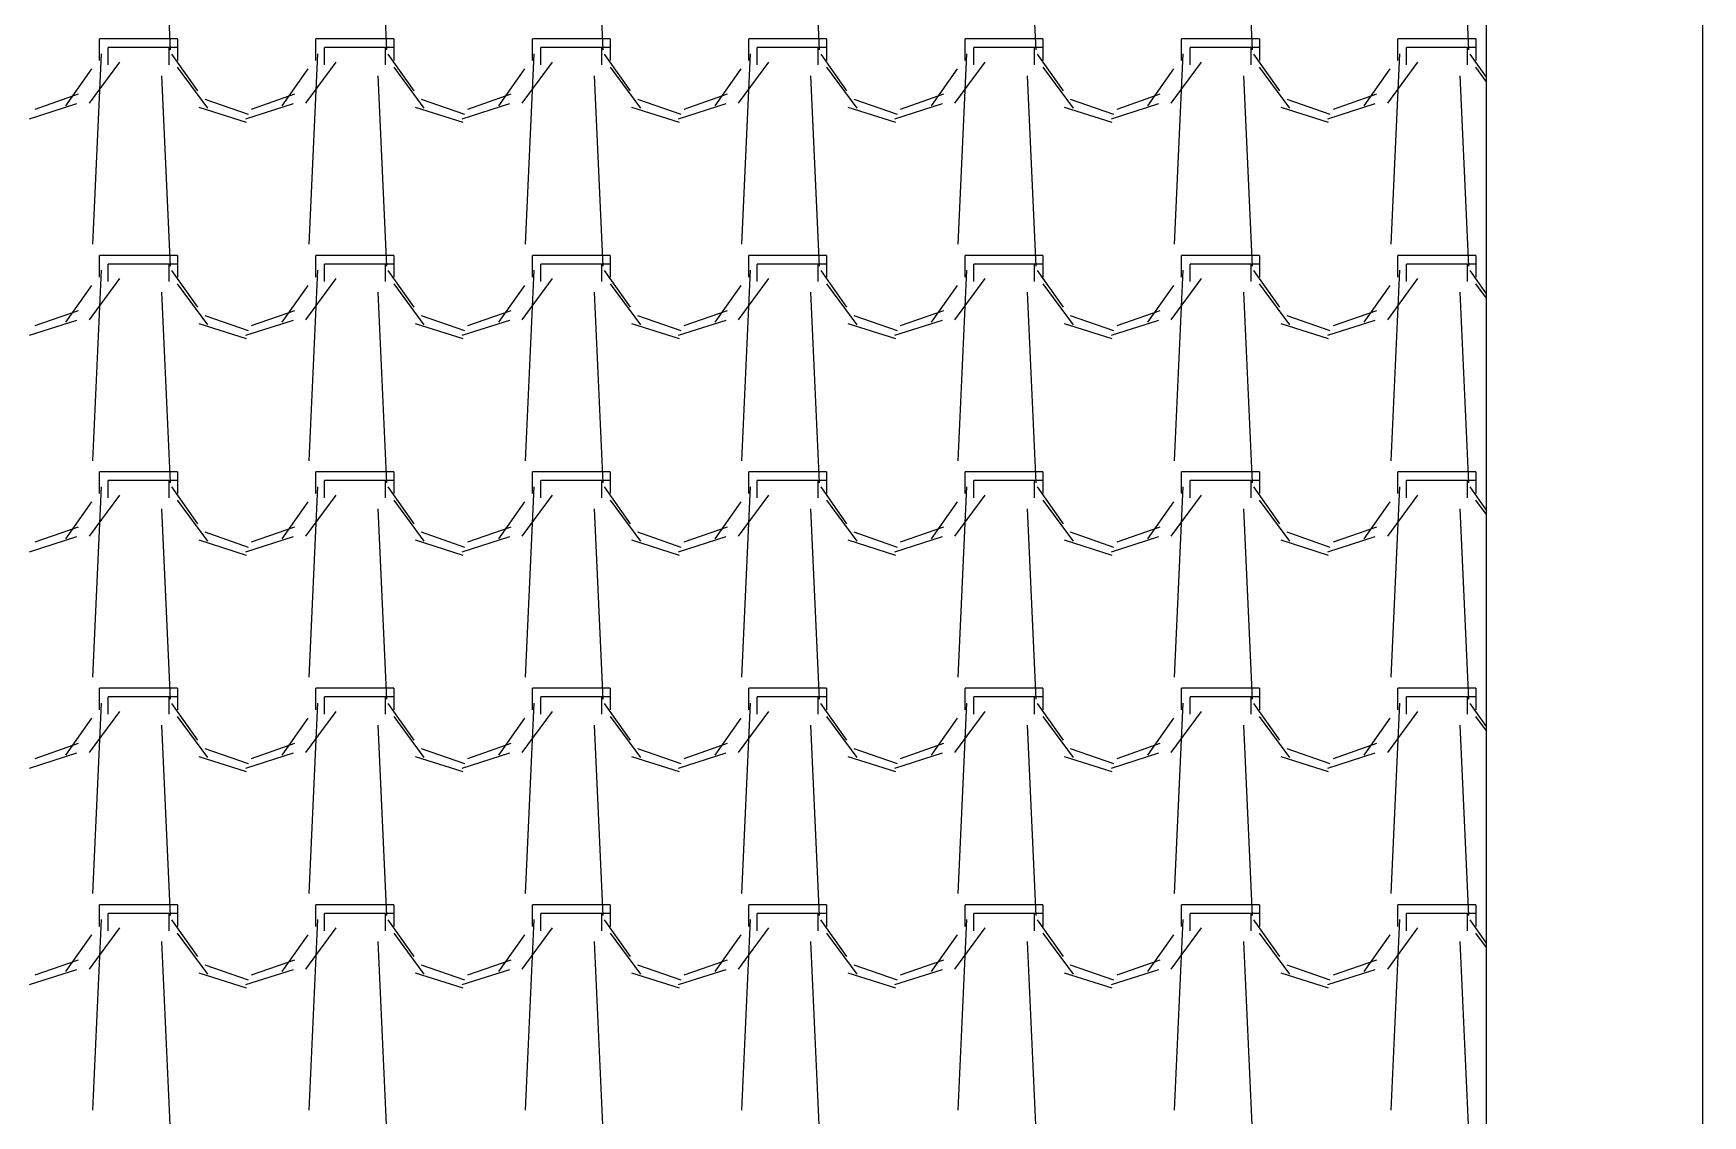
# Model space of a CAD drawing. Header units: millimetres. Extents: x 3923 to 4007, y 744 to 863.
# Drawn here: x 3936.893 to 3938.837, y 851.848 to 853.108 of the extents above; entities that cross this region are included whole.
import ezdxf

# ---------------------------------------------------------------- set-up
doc = ezdxf.new("R2010")
doc.units = ezdxf.units.MM
doc.layers.add('-HIDRO', color=8, linetype='Continuous')

msp = doc.modelspace()

# ---------------------------------------------------------------- linework, layer by layer
at = {"layer": '-HIDRO', "linetype": 'Continuous'}
for p, q in [((3938.8371, 856.9666), (3938.8371, 825.0315)), ((3938.5851, 855.4546), (3938.5851, 838.3035)), ((3937.0423, 853.3106), (3937.0524, 853.0889)), ((3937.2943, 853.3106), (3937.3044, 853.0889)), ((3937.5463, 853.3106), (3937.5564, 853.0889)), ((3937.7983, 853.3106), (3937.8084, 853.0889)), ((3938.0503, 853.3106), (3938.0604, 853.0889)), ((3938.3023, 853.3106), (3938.3124, 853.0889)), ((3938.5543, 853.3106), (3938.5644, 853.0889)), ((3937.0508, 853.1016), (3936.9702, 853.1016)), ((3936.9702, 853.0764), (3936.9702, 853.1016)), ((3937.0609, 853.1016), (3937.0508, 853.1016)), ((3937.0609, 853.1016), (3937.0609, 853.0764)), ((3937.3028, 853.1016), (3937.2222, 853.1016)), ((3937.2222, 853.0764), (3937.2222, 853.1016)), ((3937.3129, 853.1016), (3937.3028, 853.1016)), ((3937.3129, 853.1016), (3937.3129, 853.0764)), ((3937.5548, 853.1016), (3937.4742, 853.1016)), ((3937.4742, 853.0764), (3937.4742, 853.1016)), ((3937.5649, 853.1016), (3937.5548, 853.1016)), ((3937.5649, 853.1016), (3937.5649, 853.0764)), ((3937.8068, 853.1016), (3937.7262, 853.1016)), ((3937.7262, 853.0764), (3937.7262, 853.1016)), ((3937.8169, 853.1016), (3937.8068, 853.1016)), ((3937.8169, 853.1016), (3937.8169, 853.0764)), ((3938.0588, 853.1016), (3937.9782, 853.1016)), ((3937.9782, 853.0764), (3937.9782, 853.1016)), ((3938.0689, 853.1016), (3938.0588, 853.1016)), ((3938.0689, 853.1016), (3938.0689, 853.0764)), ((3938.3108, 853.1016), (3938.2302, 853.1016)), ((3938.2302, 853.0764), (3938.2302, 853.1016)), ((3938.3209, 853.1016), (3938.3108, 853.1016)), ((3938.3209, 853.1016), (3938.3209, 853.0764)), ((3938.5628, 853.1016), (3938.4822, 853.1016)), ((3938.4822, 853.0764), (3938.4822, 853.1016)), ((3938.5729, 853.1016), (3938.5628, 853.1016)), ((3938.5729, 853.1016), (3938.5729, 853.0764)), ((3936.9584, 853.0267), (3936.9936, 853.0745)), ((3936.9719, 853.0843), (3936.9618, 852.8625)), ((3937.0508, 853.0915), (3936.9802, 853.0915)), ((3936.9802, 853.0713), (3936.9802, 853.0915)), ((3937.0508, 853.0915), (3937.0508, 853.0713)), ((3937.0609, 853.0915), (3937.0508, 853.0915)), ((3937.0539, 853.084), (3937.0842, 853.0411)), ((3937.2104, 853.0267), (3937.2456, 853.0745)), ((3937.2239, 853.0843), (3937.2138, 852.8625)), ((3937.3028, 853.0915), (3937.2322, 853.0915)), ((3937.2322, 853.0713), (3937.2322, 853.0915)), ((3937.3028, 853.0915), (3937.3028, 853.0713)), ((3937.3129, 853.0915), (3937.3028, 853.0915)), ((3937.3059, 853.084), (3937.3362, 853.0411)), ((3937.4624, 853.0267), (3937.4976, 853.0745)), ((3937.4759, 853.0843), (3937.4658, 852.8625)), ((3937.5548, 853.0915), (3937.4842, 853.0915)), ((3937.4842, 853.0713), (3937.4842, 853.0915)), ((3937.5548, 853.0915), (3937.5548, 853.0713)), ((3937.5649, 853.0915), (3937.5548, 853.0915)), ((3937.558, 853.084), (3937.5882, 853.0411)), ((3937.7144, 853.0267), (3937.7496, 853.0745)), ((3937.7279, 853.0843), (3937.7178, 852.8625)), ((3937.8068, 853.0915), (3937.7362, 853.0915)), ((3937.7362, 853.0713), (3937.7362, 853.0915)), ((3937.8068, 853.0915), (3937.8068, 853.0713)), ((3937.8169, 853.0915), (3937.8068, 853.0915)), ((3937.81, 853.084), (3937.8402, 853.0411)), ((3937.9663, 853.0267), (3938.0016, 853.0745)), ((3937.9799, 853.0843), (3937.9698, 852.8625)), ((3938.0588, 853.0915), (3937.9882, 853.0915)), ((3937.9882, 853.0713), (3937.9882, 853.0915)), ((3938.0588, 853.0915), (3938.0588, 853.0713)), ((3938.0689, 853.0915), (3938.0588, 853.0915)), ((3938.062, 853.084), (3938.0922, 853.0411)), ((3938.2183, 853.0267), (3938.2536, 853.0745)), ((3938.2319, 853.0843), (3938.2218, 852.8625)), ((3938.3108, 853.0915), (3938.2402, 853.0915)), ((3938.2402, 853.0713), (3938.2402, 853.0915)), ((3938.3108, 853.0915), (3938.3108, 853.0713)), ((3938.3209, 853.0915), (3938.3108, 853.0915)), ((3938.314, 853.084), (3938.3442, 853.0411)), ((3938.4703, 853.0267), (3938.5056, 853.0745)), ((3938.4839, 853.0843), (3938.4738, 852.8625)), ((3938.5628, 853.0915), (3938.4922, 853.0915)), ((3938.4922, 853.0713), (3938.4922, 853.0915)), ((3938.5628, 853.0915), (3938.5628, 853.0713)), ((3938.5729, 853.0915), (3938.5628, 853.0915)), ((3938.566, 853.084), (3938.5851, 853.0569)), ((3936.931, 853.0237), (3936.9613, 853.0666)), ((3937.0423, 853.0586), (3937.0524, 852.8369)), ((3937.0607, 853.0686), (3937.096, 853.0208)), ((3937.183, 853.0237), (3937.2133, 853.0666)), ((3937.2943, 853.0586), (3937.3044, 852.8369)), ((3937.3127, 853.0686), (3937.348, 853.0208)), ((3937.435, 853.0237), (3937.4653, 853.0666)), ((3937.5463, 853.0586), (3937.5564, 852.8369)), ((3937.5647, 853.0686), (3937.6, 853.0208)), ((3937.687, 853.0237), (3937.7173, 853.0666)), ((3937.7983, 853.0586), (3937.8084, 852.8369)), ((3937.8167, 853.0686), (3937.852, 853.0208)), ((3937.939, 853.0237), (3937.9693, 853.0666)), ((3938.0503, 853.0586), (3938.0604, 852.8369)), ((3938.0687, 853.0686), (3938.104, 853.0208)), ((3938.191, 853.0237), (3938.2213, 853.0666)), ((3938.3023, 853.0586), (3938.3124, 852.8369)), ((3938.3207, 853.0686), (3938.356, 853.0208)), ((3938.443, 853.0237), (3938.4733, 853.0666)), ((3938.5543, 853.0586), (3938.5644, 852.8369)), ((3938.5727, 853.0686), (3938.5851, 853.0518)), ((3936.8951, 853.0199), (3936.9455, 853.0375)), ((3937.1471, 853.0199), (3937.1975, 853.0375)), ((3937.3991, 853.0199), (3937.4495, 853.0375)), ((3937.6511, 853.0199), (3937.7015, 853.0375)), ((3937.9031, 853.0199), (3937.9535, 853.0375)), ((3938.1551, 853.0199), (3938.2055, 853.0375)), ((3938.4071, 853.0199), (3938.4575, 853.0375)), ((3936.8885, 853.0086), (3936.9439, 853.0263)), ((3937.0857, 853.0223), (3937.1411, 853.0047)), ((3937.0927, 853.0316), (3937.1431, 853.014)), ((3937.1405, 853.0086), (3937.1959, 853.0263)), ((3937.3377, 853.0223), (3937.3931, 853.0047)), ((3937.3447, 853.0316), (3937.3951, 853.014)), ((3937.3925, 853.0086), (3937.4479, 853.0263)), ((3937.5897, 853.0223), (3937.6451, 853.0047)), ((3937.5967, 853.0316), (3937.6471, 853.014)), ((3937.6445, 853.0086), (3937.6999, 853.0263)), ((3937.8417, 853.0223), (3937.8971, 853.0047)), ((3937.8487, 853.0316), (3937.8991, 853.014)), ((3937.8965, 853.0086), (3937.9519, 853.0263)), ((3938.0937, 853.0223), (3938.1491, 853.0047)), ((3938.1007, 853.0316), (3938.1511, 853.014)), ((3938.1485, 853.0086), (3938.2039, 853.0263)), ((3938.3457, 853.0223), (3938.4011, 853.0047)), ((3938.3527, 853.0316), (3938.4031, 853.014)), ((3938.4005, 853.0086), (3938.4559, 853.0263)), ((3937.0508, 852.8496), (3936.9702, 852.8496)), ((3936.9702, 852.8244), (3936.9702, 852.8496)), ((3937.0609, 852.8496), (3937.0508, 852.8496)), ((3937.0609, 852.8496), (3937.0609, 852.8244)), ((3937.3028, 852.8496), (3937.2222, 852.8496)), ((3937.2222, 852.8244), (3937.2222, 852.8496)), ((3937.3129, 852.8496), (3937.3028, 852.8496)), ((3937.3129, 852.8496), (3937.3129, 852.8244)), ((3937.5548, 852.8496), (3937.4742, 852.8496)), ((3937.4742, 852.8244), (3937.4742, 852.8496)), ((3937.5649, 852.8496), (3937.5548, 852.8496)), ((3937.5649, 852.8496), (3937.5649, 852.8244)), ((3937.8068, 852.8496), (3937.7262, 852.8496)), ((3937.7262, 852.8244), (3937.7262, 852.8496)), ((3937.8169, 852.8496), (3937.8068, 852.8496)), ((3937.8169, 852.8496), (3937.8169, 852.8244)), ((3938.0588, 852.8496), (3937.9782, 852.8496)), ((3937.9782, 852.8244), (3937.9782, 852.8496)), ((3938.0689, 852.8496), (3938.0588, 852.8496)), ((3938.0689, 852.8496), (3938.0689, 852.8244)), ((3938.3108, 852.8496), (3938.2302, 852.8496)), ((3938.2302, 852.8244), (3938.2302, 852.8496)), ((3938.3209, 852.8496), (3938.3108, 852.8496)), ((3938.3209, 852.8496), (3938.3209, 852.8244)), ((3938.5628, 852.8496), (3938.4822, 852.8496)), ((3938.4822, 852.8244), (3938.4822, 852.8496)), ((3938.5729, 852.8496), (3938.5628, 852.8496)), ((3938.5729, 852.8496), (3938.5729, 852.8244)), ((3936.9584, 852.7747), (3936.9936, 852.8225)), ((3936.9719, 852.8323), (3936.9618, 852.6105)), ((3937.0508, 852.8395), (3936.9802, 852.8395)), ((3936.9802, 852.8193), (3936.9802, 852.8395)), ((3937.0508, 852.8395), (3937.0508, 852.8193)), ((3937.0609, 852.8395), (3937.0508, 852.8395)), ((3937.0539, 852.832), (3937.0842, 852.7891)), ((3937.2104, 852.7747), (3937.2456, 852.8225)), ((3937.2239, 852.8323), (3937.2138, 852.6105)), ((3937.3028, 852.8395), (3937.2322, 852.8395)), ((3937.2322, 852.8193), (3937.2322, 852.8395)), ((3937.3028, 852.8395), (3937.3028, 852.8193)), ((3937.3129, 852.8395), (3937.3028, 852.8395)), ((3937.3059, 852.832), (3937.3362, 852.7891)), ((3937.4624, 852.7747), (3937.4976, 852.8225)), ((3937.4759, 852.8323), (3937.4658, 852.6105)), ((3937.5548, 852.8395), (3937.4842, 852.8395)), ((3937.4842, 852.8193), (3937.4842, 852.8395)), ((3937.5548, 852.8395), (3937.5548, 852.8193)), ((3937.5649, 852.8395), (3937.5548, 852.8395)), ((3937.558, 852.832), (3937.5882, 852.7891)), ((3937.7144, 852.7747), (3937.7496, 852.8225)), ((3937.7279, 852.8323), (3937.7178, 852.6105)), ((3937.8068, 852.8395), (3937.7362, 852.8395)), ((3937.7362, 852.8193), (3937.7362, 852.8395)), ((3937.8068, 852.8395), (3937.8068, 852.8193)), ((3937.8169, 852.8395), (3937.8068, 852.8395)), ((3937.81, 852.832), (3937.8402, 852.7891)), ((3937.9663, 852.7747), (3938.0016, 852.8225)), ((3937.9799, 852.8323), (3937.9698, 852.6105)), ((3938.0588, 852.8395), (3937.9882, 852.8395)), ((3937.9882, 852.8193), (3937.9882, 852.8395)), ((3938.0588, 852.8395), (3938.0588, 852.8193)), ((3938.0689, 852.8395), (3938.0588, 852.8395)), ((3938.062, 852.832), (3938.0922, 852.7891)), ((3938.2183, 852.7747), (3938.2536, 852.8225)), ((3938.2319, 852.8323), (3938.2218, 852.6105)), ((3938.3108, 852.8395), (3938.2402, 852.8395)), ((3938.2402, 852.8193), (3938.2402, 852.8395)), ((3938.3108, 852.8395), (3938.3108, 852.8193)), ((3938.3209, 852.8395), (3938.3108, 852.8395)), ((3938.314, 852.832), (3938.3442, 852.7891)), ((3938.4703, 852.7747), (3938.5056, 852.8225)), ((3938.4839, 852.8323), (3938.4738, 852.6105)), ((3938.5628, 852.8395), (3938.4922, 852.8395)), ((3938.4922, 852.8193), (3938.4922, 852.8395)), ((3938.5628, 852.8395), (3938.5628, 852.8193)), ((3938.5729, 852.8395), (3938.5628, 852.8395)), ((3938.566, 852.832), (3938.5851, 852.8049)), ((3936.931, 852.7717), (3936.9613, 852.8146)), ((3937.0423, 852.8066), (3937.0524, 852.5849)), ((3937.0607, 852.8166), (3937.096, 852.7688)), ((3937.183, 852.7717), (3937.2133, 852.8146)), ((3937.2943, 852.8066), (3937.3044, 852.5849)), ((3937.3127, 852.8166), (3937.348, 852.7688)), ((3937.435, 852.7717), (3937.4653, 852.8146)), ((3937.5463, 852.8066), (3937.5564, 852.5849)), ((3937.5647, 852.8166), (3937.6, 852.7688)), ((3937.687, 852.7717), (3937.7173, 852.8146)), ((3937.7983, 852.8066), (3937.8084, 852.5849)), ((3937.8167, 852.8166), (3937.852, 852.7688)), ((3937.939, 852.7717), (3937.9693, 852.8146)), ((3938.0503, 852.8066), (3938.0604, 852.5849)), ((3938.0687, 852.8166), (3938.104, 852.7688)), ((3938.191, 852.7717), (3938.2213, 852.8146)), ((3938.3023, 852.8066), (3938.3124, 852.5849)), ((3938.3207, 852.8166), (3938.356, 852.7688)), ((3938.443, 852.7717), (3938.4733, 852.8146)), ((3938.5543, 852.8066), (3938.5644, 852.5849)), ((3938.5727, 852.8166), (3938.5851, 852.7999)), ((3936.8951, 852.7679), (3936.9455, 852.7855)), ((3937.1471, 852.7679), (3937.1975, 852.7855)), ((3937.3991, 852.7679), (3937.4495, 852.7855)), ((3937.6511, 852.7679), (3937.7015, 852.7855)), ((3937.9031, 852.7679), (3937.9535, 852.7855)), ((3938.1551, 852.7679), (3938.2055, 852.7855)), ((3938.4071, 852.7679), (3938.4575, 852.7855)), ((3936.8885, 852.7566), (3936.9439, 852.7743)), ((3937.0857, 852.7703), (3937.1411, 852.7527)), ((3937.0927, 852.7796), (3937.1431, 852.762)), ((3937.1405, 852.7566), (3937.1959, 852.7743)), ((3937.3377, 852.7703), (3937.3931, 852.7527)), ((3937.3447, 852.7796), (3937.3951, 852.762)), ((3937.3925, 852.7566), (3937.4479, 852.7743)), ((3937.5897, 852.7703), (3937.6451, 852.7527)), ((3937.5967, 852.7796), (3937.6471, 852.762)), ((3937.6445, 852.7566), (3937.6999, 852.7743)), ((3937.8417, 852.7703), (3937.8971, 852.7527)), ((3937.8487, 852.7796), (3937.8991, 852.762)), ((3937.8965, 852.7566), (3937.9519, 852.7743)), ((3938.0937, 852.7703), (3938.1491, 852.7527)), ((3938.1007, 852.7796), (3938.1511, 852.762)), ((3938.1485, 852.7566), (3938.2039, 852.7743)), ((3938.3457, 852.7703), (3938.4011, 852.7527)), ((3938.3527, 852.7796), (3938.4031, 852.762)), ((3938.4005, 852.7566), (3938.4559, 852.7743)), ((3937.0508, 852.5976), (3936.9702, 852.5976)), ((3936.9702, 852.5724), (3936.9702, 852.5976)), ((3937.0609, 852.5976), (3937.0508, 852.5976)), ((3937.0609, 852.5976), (3937.0609, 852.5724)), ((3937.3028, 852.5976), (3937.2222, 852.5976)), ((3937.2222, 852.5724), (3937.2222, 852.5976)), ((3937.3129, 852.5976), (3937.3028, 852.5976)), ((3937.3129, 852.5976), (3937.3129, 852.5724)), ((3937.5548, 852.5976), (3937.4742, 852.5976)), ((3937.4742, 852.5724), (3937.4742, 852.5976)), ((3937.5649, 852.5976), (3937.5548, 852.5976)), ((3937.5649, 852.5976), (3937.5649, 852.5724)), ((3937.8068, 852.5976), (3937.7262, 852.5976)), ((3937.7262, 852.5724), (3937.7262, 852.5976)), ((3937.8169, 852.5976), (3937.8068, 852.5976)), ((3937.8169, 852.5976), (3937.8169, 852.5724)), ((3938.0588, 852.5976), (3937.9782, 852.5976)), ((3937.9782, 852.5724), (3937.9782, 852.5976)), ((3938.0689, 852.5976), (3938.0588, 852.5976)), ((3938.0689, 852.5976), (3938.0689, 852.5724)), ((3938.3108, 852.5976), (3938.2302, 852.5976)), ((3938.2302, 852.5724), (3938.2302, 852.5976)), ((3938.3209, 852.5976), (3938.3108, 852.5976)), ((3938.3209, 852.5976), (3938.3209, 852.5724)), ((3938.5628, 852.5976), (3938.4822, 852.5976)), ((3938.4822, 852.5724), (3938.4822, 852.5976)), ((3938.5729, 852.5976), (3938.5628, 852.5976)), ((3938.5729, 852.5976), (3938.5729, 852.5724)), ((3936.9584, 852.5227), (3936.9936, 852.5705)), ((3936.9719, 852.5803), (3936.9618, 852.3585)), ((3937.0508, 852.5875), (3936.9802, 852.5875)), ((3936.9802, 852.5673), (3936.9802, 852.5875)), ((3937.0508, 852.5875), (3937.0508, 852.5673)), ((3937.0609, 852.5875), (3937.0508, 852.5875)), ((3937.0539, 852.58), (3937.0842, 852.5371)), ((3937.2104, 852.5227), (3937.2456, 852.5705)), ((3937.2239, 852.5803), (3937.2138, 852.3585)), ((3937.3028, 852.5875), (3937.2322, 852.5875)), ((3937.2322, 852.5673), (3937.2322, 852.5875)), ((3937.3028, 852.5875), (3937.3028, 852.5673)), ((3937.3129, 852.5875), (3937.3028, 852.5875)), ((3937.3059, 852.58), (3937.3362, 852.5371)), ((3937.4624, 852.5227), (3937.4976, 852.5705)), ((3937.4759, 852.5803), (3937.4658, 852.3585)), ((3937.5548, 852.5875), (3937.4842, 852.5875)), ((3937.4842, 852.5673), (3937.4842, 852.5875)), ((3937.5548, 852.5875), (3937.5548, 852.5673)), ((3937.5649, 852.5875), (3937.5548, 852.5875)), ((3937.5579, 852.58), (3937.5882, 852.5371)), ((3937.7143, 852.5227), (3937.7496, 852.5705)), ((3937.7279, 852.5803), (3937.7178, 852.3585)), ((3937.8068, 852.5875), (3937.7362, 852.5875)), ((3937.7362, 852.5673), (3937.7362, 852.5875)), ((3937.8068, 852.5875), (3937.8068, 852.5673)), ((3937.8169, 852.5875), (3937.8068, 852.5875)), ((3937.81, 852.58), (3937.8402, 852.5371)), ((3937.9663, 852.5227), (3938.0016, 852.5705)), ((3937.9799, 852.5803), (3937.9698, 852.3585)), ((3938.0588, 852.5875), (3937.9882, 852.5875)), ((3937.9882, 852.5673), (3937.9882, 852.5875)), ((3938.0588, 852.5875), (3938.0588, 852.5673)), ((3938.0689, 852.5875), (3938.0588, 852.5875)), ((3938.062, 852.58), (3938.0922, 852.5371)), ((3938.2183, 852.5227), (3938.2536, 852.5705)), ((3938.2319, 852.5803), (3938.2218, 852.3585)), ((3938.3108, 852.5875), (3938.2402, 852.5875)), ((3938.2402, 852.5673), (3938.2402, 852.5875)), ((3938.3108, 852.5875), (3938.3108, 852.5673)), ((3938.3209, 852.5875), (3938.3108, 852.5875)), ((3938.314, 852.58), (3938.3442, 852.5371)), ((3938.4703, 852.5227), (3938.5056, 852.5705)), ((3938.4839, 852.5803), (3938.4738, 852.3585)), ((3938.5628, 852.5875), (3938.4922, 852.5875)), ((3938.4922, 852.5673), (3938.4922, 852.5875)), ((3938.5628, 852.5875), (3938.5628, 852.5673)), ((3938.5729, 852.5875), (3938.5628, 852.5875)), ((3938.566, 852.58), (3938.5851, 852.5529)), ((3936.931, 852.5197), (3936.9613, 852.5626)), ((3937.0423, 852.5546), (3937.0524, 852.3329)), ((3937.0607, 852.5646), (3937.096, 852.5168)), ((3937.183, 852.5197), (3937.2133, 852.5626)), ((3937.2943, 852.5546), (3937.3044, 852.3329)), ((3937.3127, 852.5646), (3937.348, 852.5168)), ((3937.435, 852.5197), (3937.4653, 852.5626)), ((3937.5463, 852.5546), (3937.5564, 852.3329)), ((3937.5647, 852.5646), (3937.6, 852.5168)), ((3937.687, 852.5197), (3937.7173, 852.5626)), ((3937.7983, 852.5546), (3937.8084, 852.3329)), ((3937.8167, 852.5646), (3937.852, 852.5168)), ((3937.939, 852.5197), (3937.9693, 852.5626)), ((3938.0503, 852.5546), (3938.0604, 852.3329)), ((3938.0687, 852.5646), (3938.104, 852.5168)), ((3938.191, 852.5197), (3938.2213, 852.5626)), ((3938.3023, 852.5546), (3938.3124, 852.3329)), ((3938.3207, 852.5646), (3938.356, 852.5168)), ((3938.443, 852.5197), (3938.4733, 852.5626)), ((3938.5543, 852.5546), (3938.5644, 852.3329)), ((3938.5727, 852.5646), (3938.5851, 852.5479)), ((3936.8951, 852.5159), (3936.9455, 852.5335)), ((3937.1471, 852.5159), (3937.1975, 852.5335)), ((3937.3991, 852.5159), (3937.4495, 852.5335)), ((3937.6511, 852.5159), (3937.7015, 852.5335)), ((3937.9031, 852.5159), (3937.9535, 852.5335)), ((3938.1551, 852.5159), (3938.2055, 852.5335)), ((3938.4071, 852.5159), (3938.4575, 852.5335)), ((3936.8885, 852.5046), (3936.9439, 852.5223)), ((3937.0857, 852.5183), (3937.1411, 852.5007)), ((3937.0927, 852.5276), (3937.1431, 852.51)), ((3937.1405, 852.5046), (3937.1959, 852.5223)), ((3937.3377, 852.5183), (3937.3931, 852.5007)), ((3937.3447, 852.5276), (3937.3951, 852.51)), ((3937.3925, 852.5046), (3937.4479, 852.5223)), ((3937.5897, 852.5183), (3937.6451, 852.5007)), ((3937.5967, 852.5276), (3937.6471, 852.51)), ((3937.6445, 852.5046), (3937.6999, 852.5223)), ((3937.8417, 852.5183), (3937.8971, 852.5007)), ((3937.8487, 852.5276), (3937.8991, 852.51)), ((3937.8965, 852.5046), (3937.9519, 852.5223)), ((3938.0937, 852.5183), (3938.1491, 852.5007)), ((3938.1007, 852.5276), (3938.1511, 852.51)), ((3938.1485, 852.5046), (3938.2039, 852.5223)), ((3938.3457, 852.5183), (3938.4011, 852.5007)), ((3938.3527, 852.5276), (3938.4031, 852.51)), ((3938.4005, 852.5046), (3938.4559, 852.5223)), ((3937.0508, 852.3456), (3936.9702, 852.3456)), ((3936.9702, 852.3204), (3936.9702, 852.3456)), ((3937.0508, 852.3355), (3936.9802, 852.3355)), ((3936.9802, 852.3153), (3936.9802, 852.3355)), ((3937.0609, 852.3456), (3937.0508, 852.3456)), ((3937.0508, 852.3355), (3937.0508, 852.3153)), ((3937.0609, 852.3355), (3937.0508, 852.3355)), ((3937.0609, 852.3456), (3937.0609, 852.3204)), ((3937.3028, 852.3456), (3937.2222, 852.3456)), ((3937.2222, 852.3204), (3937.2222, 852.3456)), ((3937.3028, 852.3355), (3937.2322, 852.3355)), ((3937.2322, 852.3153), (3937.2322, 852.3355)), ((3937.3129, 852.3456), (3937.3028, 852.3456)), ((3937.3028, 852.3355), (3937.3028, 852.3153)), ((3937.3129, 852.3355), (3937.3028, 852.3355)), ((3937.3129, 852.3456), (3937.3129, 852.3204)), ((3937.5548, 852.3456), (3937.4742, 852.3456)), ((3937.4742, 852.3204), (3937.4742, 852.3456)), ((3937.5548, 852.3355), (3937.4842, 852.3355)), ((3937.4842, 852.3153), (3937.4842, 852.3355)), ((3937.5649, 852.3456), (3937.5548, 852.3456)), ((3937.5548, 852.3355), (3937.5548, 852.3153)), ((3937.5649, 852.3355), (3937.5548, 852.3355)), ((3937.5649, 852.3456), (3937.5649, 852.3204)), ((3937.8068, 852.3456), (3937.7262, 852.3456)), ((3937.7262, 852.3204), (3937.7262, 852.3456)), ((3937.8068, 852.3355), (3937.7362, 852.3355)), ((3937.7362, 852.3153), (3937.7362, 852.3355)), ((3937.8169, 852.3456), (3937.8068, 852.3456)), ((3937.8068, 852.3355), (3937.8068, 852.3153)), ((3937.8169, 852.3355), (3937.8068, 852.3355)), ((3937.8169, 852.3456), (3937.8169, 852.3204)), ((3938.0588, 852.3456), (3937.9782, 852.3456)), ((3937.9782, 852.3204), (3937.9782, 852.3456)), ((3938.0588, 852.3355), (3937.9882, 852.3355)), ((3937.9882, 852.3153), (3937.9882, 852.3355)), ((3938.0689, 852.3456), (3938.0588, 852.3456)), ((3938.0588, 852.3355), (3938.0588, 852.3153)), ((3938.0689, 852.3355), (3938.0588, 852.3355)), ((3938.0689, 852.3456), (3938.0689, 852.3204)), ((3938.3108, 852.3456), (3938.2302, 852.3456)), ((3938.2302, 852.3204), (3938.2302, 852.3456)), ((3938.3108, 852.3355), (3938.2402, 852.3355)), ((3938.2402, 852.3153), (3938.2402, 852.3355)), ((3938.3209, 852.3456), (3938.3108, 852.3456)), ((3938.3108, 852.3355), (3938.3108, 852.3153)), ((3938.3209, 852.3355), (3938.3108, 852.3355)), ((3938.3209, 852.3456), (3938.3209, 852.3204)), ((3938.5628, 852.3456), (3938.4822, 852.3456)), ((3938.4822, 852.3204), (3938.4822, 852.3456)), ((3938.5628, 852.3355), (3938.4922, 852.3355)), ((3938.4922, 852.3153), (3938.4922, 852.3355)), ((3938.5729, 852.3456), (3938.5628, 852.3456)), ((3938.5628, 852.3355), (3938.5628, 852.3153)), ((3938.5729, 852.3355), (3938.5628, 852.3355)), ((3938.5729, 852.3456), (3938.5729, 852.3204)), ((3936.9584, 852.2707), (3936.9936, 852.3185)), ((3936.9719, 852.3283), (3936.9618, 852.1065)), ((3937.0539, 852.328), (3937.0842, 852.2851)), ((3937.2104, 852.2707), (3937.2456, 852.3185)), ((3937.2239, 852.3283), (3937.2138, 852.1065)), ((3937.3059, 852.328), (3937.3362, 852.2851)), ((3937.4623, 852.2707), (3937.4976, 852.3185)), ((3937.4759, 852.3283), (3937.4658, 852.1065)), ((3937.5579, 852.328), (3937.5882, 852.2851)), ((3937.7143, 852.2707), (3937.7496, 852.3185)), ((3937.7279, 852.3283), (3937.7178, 852.1065)), ((3937.8099, 852.328), (3937.8402, 852.2851)), ((3937.9663, 852.2707), (3938.0016, 852.3185)), ((3937.9799, 852.3283), (3937.9698, 852.1065)), ((3938.062, 852.328), (3938.0922, 852.2851)), ((3938.2183, 852.2707), (3938.2536, 852.3185)), ((3938.2319, 852.3283), (3938.2218, 852.1065)), ((3938.314, 852.328), (3938.3442, 852.2851)), ((3938.4703, 852.2707), (3938.5056, 852.3185)), ((3938.4839, 852.3283), (3938.4738, 852.1065)), ((3938.566, 852.328), (3938.5851, 852.3009)), ((3936.931, 852.2677), (3936.9613, 852.3106)), ((3937.0423, 852.3026), (3937.0524, 852.0809)), ((3937.0607, 852.3126), (3937.096, 852.2648)), ((3937.183, 852.2677), (3937.2133, 852.3106)), ((3937.2943, 852.3026), (3937.3044, 852.0809)), ((3937.3127, 852.3126), (3937.348, 852.2648)), ((3937.435, 852.2677), (3937.4653, 852.3106)), ((3937.5463, 852.3026), (3937.5564, 852.0809)), ((3937.5647, 852.3126), (3937.6, 852.2648)), ((3937.687, 852.2677), (3937.7173, 852.3106)), ((3937.7983, 852.3026), (3937.8084, 852.0809)), ((3937.8167, 852.3126), (3937.852, 852.2648)), ((3937.939, 852.2677), (3937.9693, 852.3106)), ((3938.0503, 852.3026), (3938.0604, 852.0809)), ((3938.0687, 852.3126), (3938.104, 852.2648)), ((3938.191, 852.2677), (3938.2213, 852.3106)), ((3938.3023, 852.3026), (3938.3124, 852.0809)), ((3938.3207, 852.3126), (3938.356, 852.2648)), ((3938.443, 852.2677), (3938.4733, 852.3106)), ((3938.5543, 852.3026), (3938.5644, 852.0809)), ((3938.5727, 852.3126), (3938.5851, 852.2959)), ((3936.8951, 852.2639), (3936.9455, 852.2815)), ((3937.1471, 852.2639), (3937.1975, 852.2815)), ((3937.3991, 852.2639), (3937.4495, 852.2815)), ((3937.6511, 852.2639), (3937.7015, 852.2815)), ((3937.9031, 852.2639), (3937.9535, 852.2815)), ((3938.1551, 852.2639), (3938.2055, 852.2815)), ((3938.4071, 852.2639), (3938.4575, 852.2815)), ((3936.8885, 852.2526), (3936.9439, 852.2703)), ((3937.0857, 852.2663), (3937.1411, 852.2487)), ((3937.0927, 852.2756), (3937.1431, 852.258)), ((3937.1405, 852.2526), (3937.1959, 852.2703)), ((3937.3377, 852.2663), (3937.3931, 852.2487)), ((3937.3447, 852.2756), (3937.3951, 852.258)), ((3937.3925, 852.2526), (3937.4479, 852.2703)), ((3937.5897, 852.2663), (3937.6451, 852.2487)), ((3937.5967, 852.2756), (3937.6471, 852.258)), ((3937.6445, 852.2526), (3937.6999, 852.2703)), ((3937.8417, 852.2663), (3937.8971, 852.2487)), ((3937.8487, 852.2756), (3937.8991, 852.258)), ((3937.8965, 852.2526), (3937.9519, 852.2703)), ((3938.0937, 852.2663), (3938.1491, 852.2487)), ((3938.1007, 852.2756), (3938.1511, 852.258)), ((3938.1485, 852.2526), (3938.2039, 852.2703)), ((3938.3457, 852.2663), (3938.4011, 852.2487)), ((3938.3527, 852.2756), (3938.4031, 852.258)), ((3938.4005, 852.2526), (3938.4559, 852.2703)), ((3937.0508, 852.0936), (3936.9702, 852.0936)), ((3936.9702, 852.0684), (3936.9702, 852.0936)), ((3937.0508, 852.0835), (3936.9802, 852.0835)), ((3936.9802, 852.0633), (3936.9802, 852.0835)), ((3937.0609, 852.0936), (3937.0508, 852.0936)), ((3937.0508, 852.0835), (3937.0508, 852.0633)), ((3937.0609, 852.0835), (3937.0508, 852.0835)), ((3937.0609, 852.0936), (3937.0609, 852.0684)), ((3937.3028, 852.0936), (3937.2222, 852.0936)), ((3937.2222, 852.0684), (3937.2222, 852.0936)), ((3937.3028, 852.0835), (3937.2322, 852.0835)), ((3937.2322, 852.0633), (3937.2322, 852.0835)), ((3937.3129, 852.0936), (3937.3028, 852.0936)), ((3937.3028, 852.0835), (3937.3028, 852.0633)), ((3937.3129, 852.0835), (3937.3028, 852.0835)), ((3937.3129, 852.0936), (3937.3129, 852.0684)), ((3937.5548, 852.0936), (3937.4742, 852.0936)), ((3937.4742, 852.0684), (3937.4742, 852.0936)), ((3937.5548, 852.0835), (3937.4842, 852.0835)), ((3937.4842, 852.0633), (3937.4842, 852.0835)), ((3937.5649, 852.0936), (3937.5548, 852.0936)), ((3937.5548, 852.0835), (3937.5548, 852.0633)), ((3937.5649, 852.0835), (3937.5548, 852.0835)), ((3937.5649, 852.0936), (3937.5649, 852.0684)), ((3937.8068, 852.0936), (3937.7262, 852.0936)), ((3937.7262, 852.0684), (3937.7262, 852.0936)), ((3937.8068, 852.0835), (3937.7362, 852.0835)), ((3937.7362, 852.0633), (3937.7362, 852.0835)), ((3937.8169, 852.0936), (3937.8068, 852.0936)), ((3937.8068, 852.0835), (3937.8068, 852.0633)), ((3937.8169, 852.0835), (3937.8068, 852.0835)), ((3937.8169, 852.0936), (3937.8169, 852.0684)), ((3938.0588, 852.0936), (3937.9782, 852.0936)), ((3937.9782, 852.0684), (3937.9782, 852.0936)), ((3938.0588, 852.0835), (3937.9882, 852.0835)), ((3937.9882, 852.0633), (3937.9882, 852.0835)), ((3938.0689, 852.0936), (3938.0588, 852.0936)), ((3938.0588, 852.0835), (3938.0588, 852.0633)), ((3938.0689, 852.0835), (3938.0588, 852.0835)), ((3938.0689, 852.0936), (3938.0689, 852.0684)), ((3938.3108, 852.0936), (3938.2302, 852.0936)), ((3938.2302, 852.0684), (3938.2302, 852.0936)), ((3938.3108, 852.0835), (3938.2402, 852.0835)), ((3938.2402, 852.0633), (3938.2402, 852.0835)), ((3938.3209, 852.0936), (3938.3108, 852.0936)), ((3938.3108, 852.0835), (3938.3108, 852.0633)), ((3938.3209, 852.0835), (3938.3108, 852.0835)), ((3938.3209, 852.0936), (3938.3209, 852.0684)), ((3938.5628, 852.0936), (3938.4822, 852.0936)), ((3938.4822, 852.0684), (3938.4822, 852.0936)), ((3938.5628, 852.0835), (3938.4922, 852.0835)), ((3938.4922, 852.0633), (3938.4922, 852.0835)), ((3938.5729, 852.0936), (3938.5628, 852.0936)), ((3938.5628, 852.0835), (3938.5628, 852.0633)), ((3938.5729, 852.0835), (3938.5628, 852.0835)), ((3938.5729, 852.0936), (3938.5729, 852.0684)), ((3936.9584, 852.0187), (3936.9936, 852.0665)), ((3936.9719, 852.0763), (3936.9618, 851.8545)), ((3937.0539, 852.076), (3937.0842, 852.0331)), ((3937.2103, 852.0187), (3937.2456, 852.0665)), ((3937.2239, 852.0763), (3937.2138, 851.8545)), ((3937.3059, 852.076), (3937.3362, 852.0331)), ((3937.4623, 852.0187), (3937.4976, 852.0665)), ((3937.4759, 852.0763), (3937.4658, 851.8545)), ((3937.5579, 852.076), (3937.5882, 852.0331)), ((3937.7143, 852.0187), (3937.7496, 852.0665)), ((3937.7279, 852.0763), (3937.7178, 851.8545)), ((3937.8099, 852.076), (3937.8402, 852.0331)), ((3937.9663, 852.0187), (3938.0016, 852.0665)), ((3937.9799, 852.0763), (3937.9698, 851.8545)), ((3938.062, 852.076), (3938.0922, 852.0331)), ((3938.2183, 852.0187), (3938.2536, 852.0665)), ((3938.2319, 852.0763), (3938.2218, 851.8545)), ((3938.314, 852.076), (3938.3442, 852.0331)), ((3938.4703, 852.0187), (3938.5056, 852.0665)), ((3938.4839, 852.0763), (3938.4738, 851.8545)), ((3938.566, 852.076), (3938.5851, 852.0489)), ((3936.931, 852.0157), (3936.9613, 852.0586)), ((3937.0423, 852.0506), (3937.0524, 851.8289)), ((3937.0607, 852.0606), (3937.096, 852.0128)), ((3937.183, 852.0157), (3937.2133, 852.0586)), ((3937.2943, 852.0506), (3937.3044, 851.8289)), ((3937.3127, 852.0606), (3937.348, 852.0128)), ((3937.435, 852.0157), (3937.4653, 852.0586)), ((3937.5463, 852.0506), (3937.5564, 851.8289)), ((3937.5647, 852.0606), (3937.6, 852.0128)), ((3937.687, 852.0157), (3937.7173, 852.0586)), ((3937.7983, 852.0506), (3937.8084, 851.8289)), ((3937.8167, 852.0606), (3937.852, 852.0128)), ((3937.939, 852.0157), (3937.9693, 852.0586)), ((3938.0503, 852.0506), (3938.0604, 851.8289)), ((3938.0687, 852.0606), (3938.104, 852.0128)), ((3938.191, 852.0157), (3938.2213, 852.0586)), ((3938.3023, 852.0506), (3938.3124, 851.8289)), ((3938.3207, 852.0606), (3938.356, 852.0128)), ((3938.443, 852.0157), (3938.4733, 852.0586)), ((3938.5543, 852.0506), (3938.5644, 851.8289)), ((3938.5727, 852.0606), (3938.5851, 852.0439)), ((3936.8951, 852.0119), (3936.9455, 852.0295)), ((3937.1471, 852.0119), (3937.1975, 852.0295)), ((3937.3991, 852.0119), (3937.4495, 852.0295)), ((3937.6511, 852.0119), (3937.7015, 852.0295)), ((3937.9031, 852.0119), (3937.9535, 852.0295)), ((3938.1551, 852.0119), (3938.2055, 852.0295)), ((3938.4071, 852.0119), (3938.4575, 852.0295)), ((3936.8885, 852.0006), (3936.9439, 852.0183)), ((3937.0857, 852.0143), (3937.1411, 851.9967)), ((3937.0927, 852.0236), (3937.1431, 852.006)), ((3937.1405, 852.0006), (3937.1959, 852.0183)), ((3937.3377, 852.0143), (3937.3931, 851.9967)), ((3937.3447, 852.0236), (3937.3951, 852.006)), ((3937.3925, 852.0006), (3937.4479, 852.0183)), ((3937.5897, 852.0143), (3937.6451, 851.9967)), ((3937.5967, 852.0236), (3937.6471, 852.006)), ((3937.6445, 852.0006), (3937.6999, 852.0183)), ((3937.8417, 852.0143), (3937.8971, 851.9967)), ((3937.8487, 852.0236), (3937.8991, 852.006)), ((3937.8965, 852.0006), (3937.9519, 852.0183)), ((3938.0937, 852.0143), (3938.1491, 851.9967)), ((3938.1007, 852.0236), (3938.1511, 852.006)), ((3938.1485, 852.0006), (3938.2039, 852.0183)), ((3938.3457, 852.0143), (3938.4011, 851.9967)), ((3938.3527, 852.0236), (3938.4031, 852.006)), ((3938.4005, 852.0006), (3938.4559, 852.0183))]:
    msp.add_line(p, q, dxfattribs=at)

doc.saveas('drawing.dxf')
